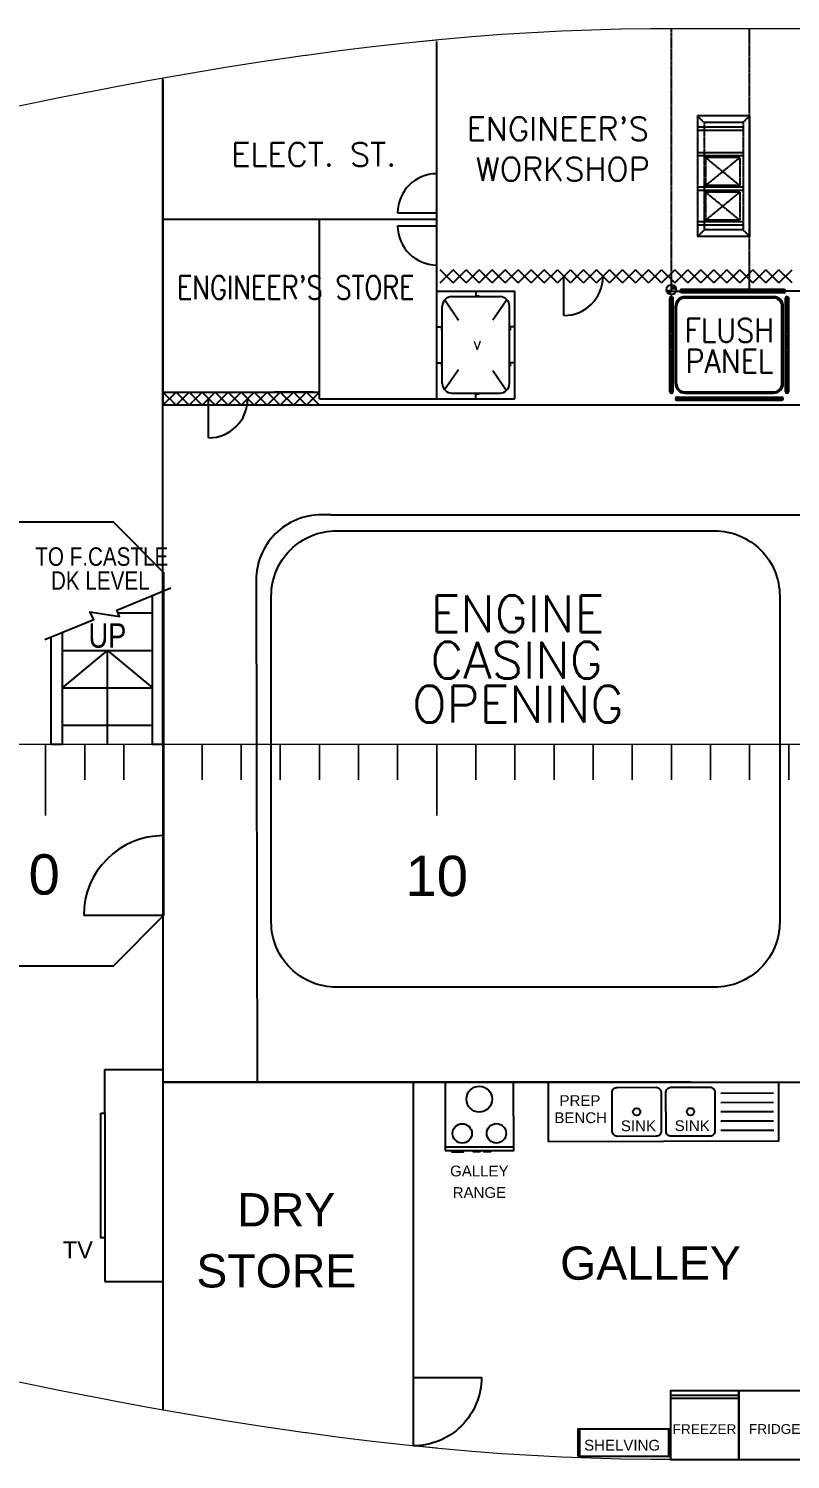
# Model space of a CAD drawing. Header units: millimetres. Extents: x -7277357 to 14022354, y -2768861 to 8298078.
# Drawn here: x -5878995 to -4710340, y 10819 to 2204819 of the extents above; entities that cross this region are included whole.
import ezdxf
from ezdxf.enums import TextEntityAlignment as Align

# ---------------------------------------------------------------- set-up
doc = ezdxf.new("R2010")
doc.units = ezdxf.units.MM
doc.header["$LTSCALE"] = 10
doc.linetypes.add('DASHDOT1', pattern=[2.3, 2, -0.15, 0, -0.15])
doc.linetypes.add('HIDDEN', pattern=[0.375, 0.25, -0.125])
for name, color, linetype in [('11', 7, 'Continuous'), ('Interior', 3, 'Continuous'), ('MAIN-DECK-OLD', 7, 'Continuous'), ('TEXT', 7, 'Continuous')]:
    doc.layers.add(name, color=color, linetype=linetype)
doc.styles.add('ROMANS', font='ROMANS.shx')
doc.styles.get("Standard").update_dxf_attribs({"font": 'arial.ttf'})

msp = doc.modelspace()

# ---------------------------------------------------------------- linework, layer by layer
at = {"color": 1, "linetype": 'HIDDEN'}
for p, q in [((-4892836.7651, 1802319.55305), (-4892836.7651, 2204819.45526)), ((-4772836.76527, 1802319.42739), (-4772836.76527, 2204819.3296)), ((-4652836.76527, 1802319.55305), (-4717836.76519, 1802319.55305))]:
    msp.add_line(p, q, dxfattribs=at)
at = {"color": 4}
for p, q in [((-5252836.76527, 1637319.55296), (-5252836.76527, 2185259.48214)), ((-5252836.76527, 1912319.55296), (-5672836.76527, 1912319.55296)), ((-5432836.76527, 1637319.55296), (-5432836.76527, 1912319.55296)), ((-5132836.76527, 1637319.55296), (-5132836.76527, 1802319.55296))]:
    msp.add_line(p, q, dxfattribs=at)
at = {"linetype": 'Continuous', "ltscale": 450.5}
for p, q in [((-5672836.76505, 1107819.45526), (-5672836.76505, 2129118.96184)), ((-5672836.76527, 2124601.03448), (-5672836.76527, 1647319.55363)), ((-5672836.76527, 1647319.55363), (-5432836.76527, 1647319.55296)), ((-5672836.76527, 1647319.55363), (-5672836.76505, 1627319.60163)), ((-4678236.76505, 1627319.60163), (-5672836.71594, 1627319.60163)), ((-5414816.4507, 1459263.97357), (-5429837.16957, 1459263.97357)), ((-5414816.4507, 1459263.97357), (-4052836.76505, 1459263.97357)), ((-5529837.01713, 1359089.36824), (-5528492.95577, 589319.45526)), ((-5672836.76505, 1107819.45526), (-5672836.76505, 86483.37679)), ((-5761828.88832, 541636.7209), (-5761828.88832, 608853.73045)), ((-5761828.88832, 608853.73045), (-5672836.76505, 608853.73045)), ((-4863807.33499, 589319.45526), (-5672836.76505, 589319.45526)), ((-5672836.76505, 589319.45526), (-4052836.76505, 589319.45526)), ((-5289221.6922, 589319.45526), (-5289221.6922, 31481.27943)), ((-5761828.88832, 350771.68513), (-5761828.88832, 283554.67558)), ((-5761828.88832, 283554.67558), (-5672836.76505, 283554.67558))]:
    msp.add_line(p, q, dxfattribs=at)
for p, q in [((-4852836.76508, 2071042.99525), (-4852836.76508, 1886042.99525)), ((-4772836.76508, 2071042.99525), (-4852836.76508, 2071042.99525)), ((-4772836.76508, 2071042.99525), (-4772836.76508, 1886042.99525)), ((-4772836.76508, 1886042.99525), (-4852836.76508, 1886042.99525)), ((-5227842.7807, 1814886.13137), (-5247842.78069, 1834886.13136)), ((-5247842.78069, 1814886.13137), (-5227842.7807, 1834886.13136)), ((-5207842.78071, 1814886.13137), (-5227842.7807, 1834886.13136)), ((-5227842.7807, 1814886.13137), (-5207842.78071, 1834886.13136)), ((-5207842.78071, 1814886.13137), (-5187842.78071, 1834886.13136)), ((-5187842.78071, 1814886.13137), (-5207842.78071, 1834886.13136)), ((-5187842.78071, 1814886.13137), (-5167842.78072, 1834886.13136)), ((-5167842.78072, 1814886.13137), (-5187842.78071, 1834886.13136)), ((-5147842.78073, 1814886.13137), (-5167842.78072, 1834886.13136)), ((-5167842.78072, 1814886.13137), (-5147842.78073, 1834886.13136)), ((-5127842.78074, 1814886.13137), (-5147842.78073, 1834886.13136)), ((-5147842.78073, 1814886.13137), (-5127842.78074, 1834886.13136)), ((-5107842.78075, 1814886.13137), (-5127842.78074, 1834886.13136)), ((-5127842.78074, 1814886.13137), (-5107842.78075, 1834886.13136)), ((-5107842.78075, 1814886.13137), (-5087842.78075, 1834886.13136)), ((-5087842.78075, 1814886.13137), (-5107842.78075, 1834886.13136)), ((-5087842.78075, 1814886.13137), (-5067842.78076, 1834886.13136)), ((-5067842.78076, 1814886.13137), (-5087842.78075, 1834886.13136)), ((-5047842.78077, 1814886.13137), (-5067842.78076, 1834886.13136)), ((-5067842.78076, 1814886.13137), (-5047842.78077, 1834886.13136)), ((-5027842.78078, 1814886.13137), (-5047842.78077, 1834886.13136)), ((-5047842.78077, 1814886.13137), (-5027842.78078, 1834886.13136)), ((-5007842.78079, 1814886.13137), (-5027842.78078, 1834886.13136)), ((-5027842.78078, 1814886.13137), (-5007842.78079, 1834886.13136)), ((-5007842.78079, 1814886.13137), (-4987842.78079, 1834886.13136)), ((-4987842.78079, 1814886.13137), (-5007842.78079, 1834886.13136)), ((-4967842.7808, 1814886.13137), (-4987842.78079, 1834886.13136)), ((-4987842.78079, 1814886.13137), (-4967842.7808, 1834886.13136)), ((-4947842.78081, 1814886.13137), (-4967842.7808, 1834886.13136)), ((-4967842.7808, 1814886.13137), (-4947842.78081, 1834886.13136)), ((-4927842.78082, 1814886.13137), (-4947842.78081, 1834886.13136)), ((-4947842.78081, 1814886.13137), (-4927842.78082, 1834886.13136)), ((-4927842.78082, 1814886.13137), (-4907842.78083, 1834886.13136)), ((-4907842.78083, 1814886.13137), (-4927842.78082, 1834886.13136)), ((-4887842.78083, 1814886.13137), (-4907842.78083, 1834886.13136)), ((-4907842.78083, 1814886.13137), (-4887842.78083, 1834886.13136)), ((-4867842.78084, 1814886.13137), (-4887842.78083, 1834886.13136)), ((-4887842.78083, 1814886.13137), (-4867842.78084, 1834886.13136)), ((-4847842.78085, 1814886.13137), (-4867842.78084, 1834886.13136)), ((-4867842.78084, 1814886.13137), (-4847842.78085, 1834886.13136)), ((-4827842.78086, 1814886.13137), (-4847842.78085, 1834886.13136)), ((-4847842.78085, 1814886.13137), (-4827842.78086, 1834886.13136)), ((-4827842.78086, 1814886.13137), (-4807842.78087, 1834886.13136)), ((-4807842.78087, 1814886.13137), (-4827842.78086, 1834886.13136)), ((-4807842.78087, 1814886.13137), (-4787842.78087, 1834886.13136)), ((-4787842.78087, 1814886.13137), (-4807842.78087, 1834886.13136)), ((-4787842.78087, 1814886.13137), (-4767842.78088, 1834886.13136)), ((-4767842.78088, 1814886.13137), (-4787842.78087, 1834886.13136)), ((-4767842.78088, 1814886.13137), (-4747842.78089, 1834886.13136)), ((-4747842.78089, 1814886.13137), (-4767842.78088, 1834886.13136)), ((-4747842.78089, 1814886.13137), (-4727842.7809, 1834886.13136)), ((-4727842.7809, 1814886.13137), (-4747842.78089, 1834886.13136)), ((-4707842.78091, 1814886.13137), (-4727842.7809, 1834886.13136)), ((-4727842.7809, 1814886.13137), (-4707842.78091, 1834886.13136)), ((-5192836.76527, 1802319.55296), (-5192836.76527, 1794819.55296)), ((-4892862.33026, 1804285.03822), (-4892862.33026, 1814747.93541)), ((-5240688.14077, 1788750.26848), (-5219626.98726, 1757879.57283)), ((-5192836.76527, 1794819.55296), (-5187836.76527, 1794819.55296)), ((-5166782.77205, 1758506.50297), (-5145478.28056, 1789287.79058)), ((-5252836.76527, 1747319.55296), (-5245336.76527, 1747319.55296)), ((-5245336.76527, 1747319.55296), (-5245336.76527, 1742319.55296)), ((-5132836.76527, 1747319.55296), (-5140336.76527, 1747319.55296)), ((-5140336.76527, 1747319.55296), (-5140336.76527, 1742319.55296)), ((-5252836.76527, 1692319.55296), (-5245336.76527, 1692319.55296)), ((-5245336.76527, 1692319.55296), (-5245336.76527, 1687319.55296)), ((-5132836.76527, 1692319.55296), (-5140336.76527, 1692319.55296)), ((-5140336.76527, 1692319.55296), (-5140336.76527, 1687319.55296)), ((-5241006.46791, 1651266.16206), (-5219626.98726, 1682155.79598)), ((-5166782.77205, 1680422.38685), (-5145948.64589, 1649884.45988)), ((-5652836.76461, 1627319.55297), (-5672836.7646, 1647319.55296)), ((-5672836.7646, 1627319.55297), (-5652836.76461, 1647319.55296)), ((-5632836.76461, 1627319.55297), (-5652836.76461, 1647319.55296)), ((-5652836.76461, 1627319.55297), (-5632836.76461, 1647319.55296)), ((-5612836.76462, 1627319.55297), (-5632836.76461, 1647319.55296)), ((-5632836.76461, 1627319.55297), (-5612836.76462, 1647319.55296)), ((-5612836.76462, 1627319.55297), (-5592836.76463, 1647319.55296)), ((-5592836.76463, 1627319.55297), (-5612836.76462, 1647319.55296)), ((-5592836.76463, 1627319.55297), (-5572836.76464, 1647319.55296)), ((-5572836.76464, 1627319.55297), (-5592836.76463, 1647319.55296)), ((-5572836.76464, 1627319.55297), (-5552836.76465, 1647319.55296)), ((-5552836.76465, 1627319.55297), (-5572836.76464, 1647319.55296)), ((-5552836.76465, 1627319.55297), (-5532836.76465, 1647319.55296)), ((-5532836.76465, 1627319.55297), (-5552836.76465, 1647319.55296)), ((-5532836.76465, 1627319.55297), (-5512836.76466, 1647319.55296)), ((-5512836.76466, 1627319.55297), (-5532836.76465, 1647319.55296)), ((-5512836.76466, 1627319.55297), (-5492836.76467, 1647319.55296)), ((-5492836.76467, 1627319.55297), (-5512836.76466, 1647319.55296)), ((-5472836.76468, 1627319.55297), (-5492836.76467, 1647319.55296)), ((-5492836.76467, 1627319.55297), (-5472836.76468, 1647319.55296)), ((-5452836.76469, 1627319.55297), (-5472836.76468, 1647319.55296)), ((-5472836.76468, 1627319.55297), (-5452836.76469, 1647319.55296)), ((-5452836.76469, 1627319.55297), (-5432836.76469, 1647319.55296)), ((-5432836.76469, 1627319.55297), (-5452836.76469, 1647319.55296)), ((-5192836.76527, 1644819.55296), (-5187836.76527, 1644819.55296)), ((-5192836.76527, 1637319.55296), (-5192836.76527, 1644819.55296)), ((-5671948.291, 1107819.45526), (-5671948.291, 1342677.65195)), ((-5689176.67204, 1107819.45526), (-5689176.67204, 1335601.66662)), ((-5742037.16353, 1308817.2341), (-5689176.67204, 1308817.2341)), ((-5827003.72038, 1107819.45526), (-5827003.72038, 1278993.78401)), ((-5844232.10142, 1107819.45526), (-5844232.10142, 1271917.79868)), ((-5827003.72038, 1251389.29729), (-5689176.67204, 1251389.29729)), ((-5758090.19621, 1107819.45526), (-5758090.19621, 1251389.29729)), ((-5827003.72038, 1193961.36048), (-5689176.67204, 1193961.36048)), ((-5827003.72038, 1136533.42367), (-5689176.67204, 1136533.42367)), ((-5844232.10142, 1107819.45526), (-5827003.72038, 1107819.45526)), ((-5689176.67204, 1107819.45526), (-5671948.291, 1107819.45526))]:
    msp.add_line(p, q)
at = {"linetype": 'HIDDEN'}
for p, q in [((-4842836.76508, 2061042.99525), (-4852836.76508, 2071042.99525)), ((-4782836.76508, 2061042.99525), (-4772836.76508, 2071042.99525)), ((-4782836.76508, 2053542.99525), (-4852836.76508, 2053542.99525)), ((-4782836.76508, 2048542.99525), (-4852836.76508, 2048542.99525)), ((-4842836.76508, 2061042.99525), (-4842836.76508, 1896042.99525)), ((-4782836.76508, 2061042.99525), (-4842836.76508, 2061042.99525)), ((-4782836.76508, 2061042.99525), (-4782836.76508, 1896042.99525)), ((-4782836.76508, 2014542.99525), (-4852836.76508, 2014542.99525)), ((-4782836.76508, 2009542.99525), (-4852836.76508, 2009542.99525)), ((-4787836.76508, 2007042.99525), (-4840336.76508, 2007042.99525)), ((-4840336.76508, 2007042.99525), (-4840336.76508, 1964042.99525)), ((-4787836.76508, 2007042.99525), (-4840336.76508, 1964042.99525)), ((-4840336.76508, 2007042.99525), (-4787836.76508, 1964042.99525)), ((-4787836.76508, 2007042.99525), (-4787836.76508, 1964042.99525)), ((-4782836.76508, 1961542.99525), (-4852836.76508, 1961542.99525)), ((-4782836.76508, 1956542.99525), (-4852836.76508, 1956542.99525)), ((-4787836.76508, 1964042.99525), (-4840336.76508, 1964042.99525)), ((-4840336.76508, 1954042.99525), (-4787836.76508, 1911042.99525)), ((-4787836.76508, 1954042.99525), (-4840336.76508, 1911042.99525)), ((-4840336.76508, 1954042.99525), (-4840336.76508, 1911042.99525)), ((-4787836.76508, 1954042.99525), (-4840336.76508, 1954042.99525)), ((-4787836.76508, 1954042.99525), (-4787836.76508, 1911042.99525)), ((-4787836.76508, 1911042.99525), (-4840336.76508, 1911042.99525)), ((-4782836.76508, 1908542.99525), (-4852836.76508, 1908542.99525)), ((-4782836.76508, 1903542.99525), (-4852836.76508, 1903542.99525)), ((-4842836.76508, 1896042.99525), (-4852836.76508, 1886042.99525)), ((-4782836.76508, 1896042.99525), (-4842836.76508, 1896042.99525)), ((-4782836.76508, 1896042.99525), (-4772836.76508, 1886042.99525))]:
    msp.add_line(p, q, dxfattribs=at)
at = {"color": 3}
for p, q in [((-5312836.76527, 1922319.55296), (-5252836.76527, 1922319.55296)), ((-5312836.76527, 1902319.55296), (-5252836.76527, 1902319.55296)), ((-5057842.78077, 1764886.13136), (-5057842.78077, 1824886.13136)), ((-5244336.76527, 1660619.55296), (-5244336.76527, 1779019.55296)), ((-5141336.76527, 1660619.55296), (-5141336.76527, 1779019.55296)), ((-5602836.76463, 1577319.55297), (-5602836.76463, 1637319.55296))]:
    msp.add_line(p, q, dxfattribs=at)
at = {"color": 4, "linetype": 'Continuous'}
for p, q in [((-5252836.76527, 1802319.55296), (-5132836.76527, 1802319.55296)), ((-5432836.76527, 1637319.55296), (-5132836.76527, 1637319.55296))]:
    msp.add_line(p, q, dxfattribs=at)
at = {"linetype": 'DASHDOT1'}
for p, q in [((-4892836.7651, 1802319.55305), (-4717836.76519, 1802319.55305)), ((-4892836.7651, 1645819.55296), (-4892836.7651, 1793819.55296)), ((-4715336.76519, 1645819.55296), (-4715336.76519, 1793819.55296)), ((-4886836.76502, 1637319.55288), (-4721336.76527, 1637319.55288))]:
    msp.add_line(p, q, dxfattribs=at)
at = {"color": 7, "linetype": 'Continuous'}
for p, q in [((-4720336.76519, 1804819.55305), (-4877238.62991, 1804819.55305)), ((-4720336.76519, 1799819.55305), (-4877238.62991, 1799819.55305))]:
    msp.add_line(p, q, dxfattribs=at)
at = {"color": 3, "linetype": 'Continuous'}
for p, q in [((-5229536.76527, 1793819.55296), (-5156136.76527, 1793819.55296)), ((-5229536.76527, 1645819.55296), (-5156136.76527, 1645819.55296))]:
    msp.add_line(p, q, dxfattribs=at)
at = {"linetype": 'Continuous'}
for p, q in [((-4895336.7651, 1648319.55296), (-4895336.7651, 1791319.55296)), ((-4890336.7651, 1648319.55296), (-4890336.7651, 1791319.55296)), ((-4886836.76502, 1660619.55296), (-4886836.76502, 1779019.55296)), ((-4884836.76502, 1660619.55296), (-4884836.76502, 1779019.55296)), ((-4872036.76502, 1793819.55296), (-4736136.76527, 1793819.55296)), ((-4872036.76502, 1791819.55296), (-4736136.76527, 1791819.55296)), ((-4723336.76527, 1660619.55296), (-4723336.76527, 1779019.55296)), ((-4721336.76527, 1660619.55296), (-4721336.76527, 1779019.55296)), ((-4717836.76519, 1648319.55296), (-4717836.76519, 1791319.55296)), ((-4712836.76519, 1648319.55296), (-4712836.76519, 1791319.55296)), ((-4872036.76502, 1647819.55296), (-4736136.76527, 1647819.55296)), ((-4872036.76502, 1645819.55296), (-4736136.76527, 1645819.55296)), ((-4884336.76502, 1639819.55288), (-4723836.76527, 1639819.55288)), ((-4884336.76502, 1634819.55288), (-4723836.76527, 1634819.55288))]:
    msp.add_line(p, q, dxfattribs=at)
at = {"color": 7}
for p, q in [((-5672836.76527, 1647319.55363), (-5612836.76527, 1647319.55363)), ((-5442535.57464, 1647319.55363), (-5502535.57464, 1647319.55363))]:
    msp.add_line(p, q, dxfattribs=at)
for points, format in [([(-4896612.33026, 1804285.03822, 7500, 7500, 0.4142135624), (-4892862.33026, 1800535.03822, 7500, 7500, 0.4142135624)], "xyseb"), ([(-4889112.33026, 1804285.03822, 7500, 7500, 0.4142135624), (-4892862.33026, 1808035.03822, 7500, 7500, 1)], "xyseb"), ([(-5289221.6922, 136481.33453), (-5184221.6922, 136481.33453, -0.4142135624), (-5289221.6922, 31481.33453)], "xyb")]:
    msp.add_lwpolyline(points, format=format)
msp.add_lwpolyline([(-6275463.07482, 1448263.69229), (-5749321.98123, 1448263.69229), (-5671948.291, 1370890.00206), (-5671948.291, 844748.90847), (-5749321.98123, 767375.21824), (-6275463.07482, 767375.21824), (-6352836.76505, 844748.90847), (-6352836.76505, 1370890.00206)], close=True)
at = {"linetype": 'Continuous', "ltscale": 450.5}
msp.add_lwpolyline([(-5406713.6667, 1434808.51969), (-4826735.23715, 1434808.51969, -0.4142135624), (-4726735.23715, 1334808.51969), (-4726735.23715, 1084808.51969), (-4726735.23715, 834808.51969, -0.4142135624), (-4826735.23715, 734808.51969), (-5406713.6667, 734808.51969, -0.4142135624), (-5506713.6667, 834808.51969), (-5506713.6667, 1084808.51969), (-5506713.6667, 1334808.51969, -0.4142135624)], format="xyb", close=True, dxfattribs=at)
for points in [[(-5854155.11779, 1267842.24927), (-5778964.30216, 1298724.37956), (-5784963.15997, 1310508.7589), (-5739688.19477, 1303098.04064), (-5743820.24867, 1313158.63233), (-5661025.02781, 1347164.01952)], [(-5827003.72038, 1193961.36048), (-5758090.19621, 1251389.29729), (-5689176.67204, 1193961.36048)], [(-5671948.291, 844748.90847), (-5794521.86441, 844748.90847)]]:
    msp.add_lwpolyline(points)
at = {"color": 3}
msp.add_circle((-4892836.76527, 1804321.94757), 7500, dxfattribs=at)
for centre, radius, start, end in [((-5252836.76527, 1922319.55296), 60000, 90, 180), ((-5252836.76527, 1902319.55296), 60000, 180, 270), ((-5057842.78077, 1824886.13136), 60000, 270, 0), ((-4877238.62991, 1802319.55305), 2500, 90, 270), ((-4720336.76519, 1802319.55305), 2500, 270, 90), ((-4892836.7651, 1791319.55296), 2500, 0, 180), ((-4715336.76519, 1791319.55296), 2500, 0, 180), ((-4892836.7651, 1648319.55296), 2500, 180, 0), ((-4715336.76519, 1648319.55296), 2500, 180, 0), ((-5602836.76463, 1637319.55296), 60000, 270, 0), ((-4884336.76502, 1637319.55288), 2500, 90, 270), ((-4723836.76527, 1637319.55288), 2500, 270, 90), ((-5671948.291, 844748.90847), 122573.57342, 90, 180)]:
    msp.add_arc(centre, radius, start, end)
for centre, start, end in [((-5229536.76527, 1779019.55296), 90, 180), ((-5156136.76527, 1779019.55296), 0, 90), ((-5229536.76527, 1660619.55296), 180, 270), ((-5156136.76527, 1660619.55296), 270, 0)]:
    msp.add_arc(centre, 14800, start, end, dxfattribs=at)
at = {"linetype": 'Continuous'}
for centre, radius, start, end in [((-4872036.76502, 1779019.55296), 14800, 90, 180), ((-4872036.76502, 1779019.55296), 12800, 90, 180), ((-4736136.76527, 1779019.55296), 14800, 0, 90), ((-4736136.76527, 1779019.55296), 12800, 0, 90), ((-4872036.76502, 1660619.55296), 14800, 180, 270), ((-4872036.76502, 1660619.55296), 12800, 180, 270), ((-4736136.76527, 1660619.55296), 14800, 270, 0), ((-4736136.76527, 1660619.55296), 12800, 270, 0)]:
    msp.add_arc(centre, radius, start, end, dxfattribs=at)
at = {"linetype": 'Continuous', "ltscale": 450.5}
msp.add_arc((-5429837.16957, 1359263.97357), 100000, 90, 180.1000415375, dxfattribs=at)
at = {"layer": '11', "color": 7, "linetype": 'Continuous', "lineweight": 20}
for p, q in [((-5198816.76505, 2192619.45526), (-5152836.76505, 2196119.45526)), ((-5152836.76505, 2196119.45526), (-5107222.76505, 2199019.45526)), ((-5107222.76505, 2199019.45526), (-5061596.76505, 2201319.45526)), ((-5061596.76505, 2201319.45526), (-5015958.76505, 2203119.45526)), ((-5015958.76505, 2203119.45526), (-4970308.76505, 2204319.45526)), ((-4970308.76505, 2204319.45526), (-4924643.76505, 2204819.45526)), ((-4924643.76505, 2204819.45526), (-4911336.76505, 2204819.45526)), ((-4911336.76505, 2204819.45526), (-4911170.76505, 2204819.45526)), ((-4911170.76505, 2204819.45526), (-1145336.76505, 2204819.45526)), ((-5402057.26505, 2171019.45526), (-5351265.88505, 2177319.45526)), ((-5402057.26505, 2171019.45526), (-5351265.88505, 2177319.45526)), ((-5351265.88505, 2177319.45526), (-5300462.26505, 2183019.45526)), ((-5351265.88505, 2177319.45526), (-5300462.26505, 2183019.45526)), ((-5300462.26505, 2183019.45526), (-5249645.96505, 2188119.45526)), ((-5300462.26505, 2183019.45526), (-5252836.76505, 2187819.45526)), ((-5249645.96505, 2188119.45526), (-5198816.76505, 2192619.45526)), ((-5574082.76505, 2146019.45526), (-5514472.76505, 2155319.45526)), ((-5574082.76505, 2146019.45526), (-5514472.76505, 2155319.45526)), ((-5514472.76505, 2155319.45526), (-5454848.76505, 2164019.45526)), ((-5514472.76505, 2155319.45526), (-5454848.76505, 2164019.45526)), ((-5454848.76505, 2164019.45526), (-5452836.76505, 2164219.45526)), ((-5454848.76505, 2164019.45526), (-5452836.76505, 2164219.45526)), ((-5452836.76505, 2164219.45526), (-5402057.26505, 2171019.45526)), ((-5452836.76505, 2164219.45526), (-5402057.26505, 2171019.45526)), ((-5693262.76505, 2125519.45526), (-5633678.76505, 2136019.45526)), ((-5693262.76505, 2125519.45526), (-5633678.76505, 2136019.45526)), ((-5633678.76505, 2136019.45526), (-5574082.76505, 2146019.45526)), ((-5633678.76505, 2136019.45526), (-5574082.76505, 2146019.45526)), ((-5829355.76505, 2099719.45526), (-5754837.76505, 2114219.45526)), ((-5829355.76505, 2099719.45526), (-5754837.76505, 2114219.45526)), ((-5754837.76505, 2114219.45526), (-5752836.76505, 2114519.45526)), ((-5754837.76505, 2114219.45526), (-5752836.76505, 2114519.45526)), ((-5752836.76505, 2114519.45526), (-5693262.76505, 2125519.45526)), ((-5752836.76505, 2114519.45526), (-5693262.76505, 2125519.45526)), ((-5903860.76505, 2084619.45526), (-5829355.76505, 2099719.45526)), ((-5903860.76505, 2084619.45526), (-5829355.76505, 2099719.45526)), ((-5829355.76505, 115919.45526), (-5903860.76505, 131019.45526)), ((-5829355.76505, 115919.45526), (-5903860.76505, 131019.45526)), ((-5754837.76505, 101469.45526), (-5829355.76505, 115919.45526)), ((-5754837.76505, 101469.45526), (-5829355.76505, 115919.45526)), ((-5752836.76505, 101089.45526), (-5754837.76505, 101469.45526)), ((-5752836.76505, 101089.45526), (-5754837.76505, 101469.45526)), ((-5693262.76505, 90079.45526), (-5752836.76505, 101089.45526)), ((-5693262.76505, 90079.45526), (-5752836.76505, 101089.45526)), ((-5633678.76505, 79589.45526), (-5693262.76505, 90079.45526)), ((-5633678.76505, 79589.45526), (-5693262.76505, 90079.45526)), ((-5574082.76505, 69649.45526), (-5633678.76505, 79589.45526)), ((-5574082.76505, 69649.45526), (-5633678.76505, 79589.45526)), ((-5514472.76505, 60329.45526), (-5574082.76505, 69649.45526)), ((-5514472.76505, 60329.45526), (-5574082.76505, 69649.45526)), ((-5454848.76505, 51659.45526), (-5514472.76505, 60329.45526)), ((-5454848.76505, 51659.45526), (-5514472.76505, 60329.45526)), ((-5452836.76505, 51379.45526), (-5454848.76505, 51659.45526)), ((-5452836.76505, 51379.45526), (-5454848.76505, 51659.45526)), ((-5402057.26505, 44569.45526), (-5452836.76505, 51379.45526)), ((-5402057.26505, 44569.45526), (-5452836.76505, 51379.45526)), ((-5351265.88505, 38309.45526), (-5402057.26505, 44569.45526)), ((-5351265.88505, 38309.45526), (-5402057.26505, 44569.45526)), ((-5300462.26505, 32609.45526), (-5351265.88505, 38309.45526)), ((-5300462.26505, 32609.45526), (-5351265.88505, 38309.45526)), ((-5252836.76505, 27829.45526), (-5300462.26505, 32609.45526)), ((-5249645.96505, 27509.45526), (-5300462.26505, 32609.45526)), ((-5198816.76505, 23029.45526), (-5249645.96505, 27509.45526)), ((-5152836.76505, 19539.45526), (-5198816.76505, 23029.45526)), ((-5107222.76505, 16629.45526), (-5152836.76505, 19539.45526)), ((-5061596.76505, 14279.45526), (-5107222.76505, 16629.45526)), ((-5015958.76505, 12519.45526), (-5061596.76505, 14279.45526)), ((-4970308.76505, 11369.45526), (-5015958.76505, 12519.45526)), ((-4924643.76505, 10849.45526), (-4970308.76505, 11369.45526)), ((-4911336.76505, 10819.45526), (-4924643.76505, 10849.45526)), ((-4911170.76505, 10819.45526), (-4911336.76505, 10819.45526)), ((-1145336.76505, 10819.45526), (-4911170.76505, 10819.45526))]:
    msp.add_line(p, q, dxfattribs=at)
at = {"layer": '11', "color": 3, "linetype": 'Continuous', "lineweight": 20, "flags": 128}
msp.add_lwpolyline([(-5912836.76505, 1107819.45526), (-5852836.76505, 1107819.45526), (-5852836.76505, 998119.45526), (-5852836.76505, 1107819.45526), (-5792836.76505, 1107819.45526), (-5792836.76505, 1053019.45526), (-5792836.76505, 1107819.45526), (-5732836.76505, 1107819.45526), (-5732836.76505, 1053019.45526), (-5732836.76505, 1107819.45526), (-5672836.76505, 1107819.45526), (-5672836.76505, 1053019.45526), (-5672836.76505, 1107819.45526), (-5612836.76505, 1107819.45526), (-5612836.76505, 1053019.45526), (-5612836.76505, 1107819.45526), (-5552836.76505, 1107819.45526), (-5552836.76505, 1053019.45526), (-5552836.76505, 1107819.45526), (-5492836.76505, 1107819.45526), (-5492836.76505, 1053019.45526), (-5492836.76505, 1107819.45526), (-5432836.76505, 1107819.45526), (-5432836.76505, 1053019.45526), (-5432836.76505, 1107819.45526), (-5372836.76505, 1107819.45526), (-5372836.76505, 1053019.45526), (-5372836.76505, 1107819.45526), (-5312836.76505, 1107819.45526), (-5312836.76505, 1053019.45526), (-5312836.76505, 1107819.45526), (-5252836.76505, 1107819.45526), (-5252836.76505, 998119.45526), (-5252836.76505, 1107819.45526), (-5192836.76505, 1107819.45526), (-5192836.76505, 1053019.45526), (-5192836.76505, 1107819.45526), (-5132836.76505, 1107819.45526), (-5132836.76505, 1053019.45526), (-5132836.76505, 1107819.45526), (-5072836.76505, 1107819.45526), (-5072836.76505, 1053019.45526), (-5072836.76505, 1107819.45526), (-5012836.76505, 1107819.45526), (-5012836.76505, 1053019.45526), (-5012836.76505, 1107819.45526), (-4952836.76505, 1107819.45526), (-4952836.76505, 1053019.45526), (-4952836.76505, 1107819.45526), (-4892836.76505, 1107819.45526), (-4892836.76505, 1053019.45526), (-4892836.76505, 1107819.45526), (-4832836.76505, 1107819.45526), (-4832836.76505, 1053019.45526), (-4832836.76505, 1107819.45526), (-4772836.76505, 1107819.45526), (-4772836.76505, 1053019.45526), (-4772836.76505, 1107819.45526), (-4712836.76505, 1107819.45526), (-4712836.76505, 1053019.45526), (-4712836.76505, 1107819.45526), (-4652836.76505, 1107819.45526)], dxfattribs=at)
at = {"layer": 'Defpoints', "color": 0, "linetype": 'ByBlock'}
for p in [(-4772836.76508, 2071042.99525), (-4772836.76508, 1886042.99525)]:
    msp.add_point(p, dxfattribs=at)
at = {"layer": 'Interior'}
for p, q in [((-4817068.18579, 572562.80735), (-4736122.04603, 572767.99213)), ((-4817032.10382, 558328.3412), (-4736085.96406, 558533.52599)), ((-4816996.02186, 544093.87506), (-4736049.8821, 544299.05984)), ((-4816959.93989, 529859.40891), (-4736013.80013, 530064.5937)), ((-4816923.85792, 515624.94276), (-4735977.71816, 515830.12755)), ((-5239860.0563, 490131.15276), (-5134859.71897, 490131.15276)), ((-4789435.78949, 108549.65636), (-4894435.78949, 108549.65636)), ((-4789435.78949, 103964.11052), (-4894435.78949, 103964.11052)), ((-5033771.85921, 56913.65149), (-5033771.85921, 15503.55784)), ((-4897326.83987, 56913.65149), (-4897326.83987, 15503.55784))]:
    msp.add_line(p, q, dxfattribs=at)
for points in [[(-5239845.32548, 484319.7926), (-5134845.66281, 484585.949), (-5135111.81922, 589585.61167), (-5240111.48189, 589319.45526)], [(-5081831.57611, 498422.41711), (-4727832.71339, 499319.74441), (-4728060.84745, 589319.45526), (-5082059.71017, 588422.12796)], [(-5768074.13454, 541636.7209), (-5761828.88832, 541636.7209), (-5761828.88832, 350771.68513), (-5768074.13454, 350771.68513)], [(-5229421.0504, 484346.21637), (-5212233.49497, 484346.21637), (-5212233.49497, 481861.19387), (-5229421.0504, 481861.19387)], [(-5196446.31536, 484429.80175), (-5186515.06941, 484429.80175), (-5186515.06941, 482242.91859), (-5196446.31536, 482242.91859)], [(-5180404.30979, 484470.46553), (-5170473.06384, 484470.46553), (-5170473.06384, 482283.58236), (-5180404.30979, 482283.58236)], [(-4789435.78949, 115819.45526), (-4894435.78949, 115819.45526), (-4894435.78949, 10819.45526), (-4789435.78949, 10819.45526)], [(-4684435.78949, 115819.45526), (-4789435.78949, 115819.45526), (-4789435.78949, 10819.45526), (-4684435.78949, 10819.45526)], [(-5036662.90959, 15503.55784), (-4894435.78949, 15503.55784), (-4894435.78949, 56913.65149), (-5036662.90959, 56913.65149)]]:
    msp.add_lwpolyline(points, close=True, dxfattribs=at)
for points in [[(-4916101.11978, 506342.5399), (-4976100.92702, 506190.45053, -0.4142135624), (-4983619.9141, 513671.41526), (-4983772.00347, 573671.2225, -0.4142135624), (-4976291.03874, 581190.20958), (-4916291.2315, 581342.29895, -0.4142135624), (-4908772.24442, 573861.33422), (-4908620.15505, 513861.52698, -0.4142135624)], [(-4833601.38483, 506551.66279), (-4893601.19207, 506399.57342, -0.4142135624), (-4901120.17914, 513880.53815), (-4901272.26852, 573880.34539, -0.4142135624), (-4893791.30378, 581399.33247), (-4833791.49654, 581551.42184, -0.4142135624), (-4826272.50947, 574070.45711), (-4826120.42009, 514070.64987, -0.4142135624)]]:
    msp.add_lwpolyline(points, format="xyb", close=True, dxfattribs=at)
for centre, radius in [((-5187611.65055, 563202.44913), 19745.17517), ((-4946196.07926, 543766.37474), 5625), ((-4863696.3443, 543975.49763), 5625), ((-5213795.02712, 510635.91003), 14877.60624), ((-5161295.19578, 510768.98823), 14877.60624)]:
    msp.add_circle(centre, radius, dxfattribs=at)

# ---------------------------------------------------------------- texts
at = {"width": 0.8}
for s, height, p in [('TO F.CASTLE', 28328.1147451, (-5766715.3436, 1395242.3643)), ('DK LEVEL', 28328.114745, (-5769010.55883, 1358495.14062)), ('UP', 37328.158926, (-5758090.19621, 1274122.33512))]:
    msp.add_text(s, height=height, dxfattribs=at).set_placement(p, align=Align.MIDDLE_CENTER)
at = {"ltscale": 0.5}
for s, height, p in [('PREP', 16500, (-5033137.95687, 561061.23431)), ('BENCH', 16500, (-5032068.0226, 534741.01484)), ('SINK', 16500, (-4943448.32661, 522319.28052)), ('SINK', 16500, (-4860948.59165, 522528.40341)), ('GALLEY', 16500, (-5187520.39693, 453002.60993)), ('RANGE', 16500, (-5187436.74777, 420002.71595)), ('TV', 26000, (-5803578.45155, 332130.8073)), ('FREEZER', 15000, (-4842117.00483, 57091.89454)), ('FRIDGE', 15000, (-4734519.38641, 57425.6033)), ('SHELVING', 16500, (-4968481.45056, 32575.4752))]:
    msp.add_text(s, height=height, dxfattribs=at).set_placement(p, align=Align.MIDDLE_CENTER)
for s, p in [('DRY', (-5483647.20127, 393618.03617)), ('GALLEY', (-4924981.46152, 311830.21713)), ('STORE', (-5498964.04788, 299946.10242))]:
    msp.add_text(s, height=51000).set_placement(p, align=Align.MIDDLE_CENTER)
at = {"layer": '11', "color": 7}
for s, p in [('0', (-5855058.44264, 938629.26971)), ('10', (-5252836.76505, 936419.45526))]:
    msp.add_text(s, height=61711.9, dxfattribs=at).set_placement(p, align=Align.TOP_CENTER)
at = {"layer": 'MAIN-DECK-OLD', "style": 'ROMANS', "width": 0.9}
for s, p in [('FLUSH', (-4803886.04093, 1742079.46741)), ('PANEL', (-4803886.04093, 1694887.44355))]:
    msp.add_text(s, height=36000, dxfattribs=at).set_placement(p, align=Align.MIDDLE)
at = {"layer": 'MAIN-DECK-OLD', "style": 'ROMANS'}
msp.add_text('V', height=13000, dxfattribs=at).set_placement((-5190911.82547, 1718841.86171), align=Align.MIDDLE)
at = {"layer": 'TEXT', "style": 'ROMANS'}
for s, height, p in [("ENGINEER'S", 36000, (-5067222.85585, 2051136.23447)), ('ELECT. ST.', 36000, (-5441550.55585, 2011926.1666)), ('WORKSHOP', 36000, (-5059486.29284, 1989408.94735)), ('ENGINE', 56000, (-5129059.43986, 1307518.32329)), ('CASING', 56000, (-5130351.82183, 1236294.67335)), ('OPENING', 56000, (-5128487.6174, 1168876.0498))]:
    msp.add_text(s, height=height, dxfattribs=at).set_placement(p, align=Align.MIDDLE)
at = {"layer": 'TEXT', "style": 'ROMANS', "width": 0.8}
msp.add_text("ENGINEER'S STORE", height=36000, dxfattribs=at).set_placement((-5469195.11367, 1807853.39302), align=Align.MIDDLE)

doc.saveas('drawing.dxf')
